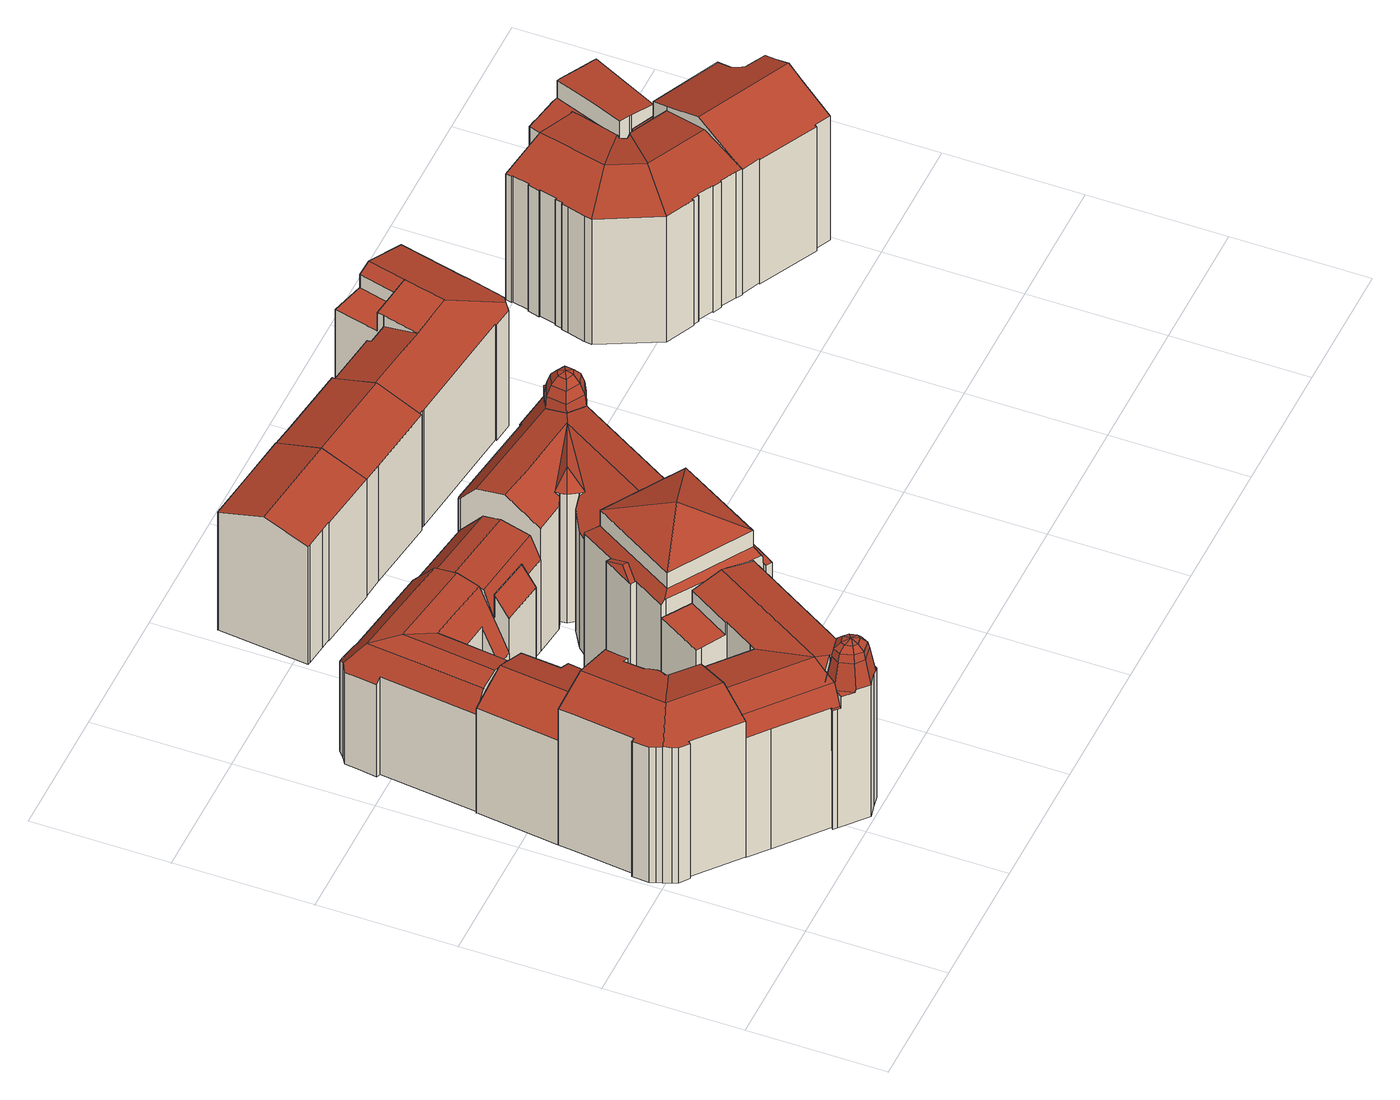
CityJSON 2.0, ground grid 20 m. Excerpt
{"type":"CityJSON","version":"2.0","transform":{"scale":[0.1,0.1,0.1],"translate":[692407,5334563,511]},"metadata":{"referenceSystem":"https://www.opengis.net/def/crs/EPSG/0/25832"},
"CityObjects":{
"building1":{"type":"Building","attributes":{"Gemeindeschluessel":"09162000","HoeheDach":"537.390","HoeheGrund":"511.510","Methode":"2000","NiedrigsteTraufeDesGebaeudes":"535.492","Geometrietyp2DReferenz":"3000","function":"31001_1000","roofType":"3100","measuredHeight":25.88,"storeysAboveGround":5},"geometry":[{"type":"MultiSurface","lod":"2","boundaries":[[[0,1,2,3]],[[4,5,6,7,8,9]],[[10,11,12,13]],[[10,14,15,16,17,11]],[[18,19,20,21]],[[20,22,9,8,23,21]],[[24,25,26,27]],[[28,29,30,31]],[[6,5,32,33]],[[17,16,34,35]],[[36,37,38,39]],[[40,41,42,43]],[[34,42,41,38,37,26,25,44,32,5,4,35]],[[27,26,37,36]],[[45,46,47,48,49,50]],[[50,49,1,0]],[[3,2,19,18]],[[51,44,25,24]],[[13,12,29,28]],[[34,16,15,52,43,42]],[[31,30,47,46]],[[39,38,41,40]],[[14,10,13,28,31,46,45,50,0,3,18,21,23,8,7,6,33,51,24,27,36,39,40,43,52,15]],[[33,32,44,51]],[[1,49,48,35,4,9,22,20,19,2]],[[47,30,29,12,11,17,35,48]]],"semantics":{"surfaces":[{"type":"WallSurface"},{"type":"RoofSurface"},{"type":"GroundSurface"}],"values":[0,0,0,0,0,0,0,0,0,1,0,0,1,0,0,0,0,0,0,0,0,0,2,0,1,1]}}]},
"building2":{"type":"Building","attributes":{"Gemeindeschluessel":"09162000","HoeheDach":"532.740","HoeheGrund":"511.490","Methode":"2000","NiedrigsteTraufeDesGebaeudes":"529.432","Geometrietyp2DReferenz":"3000","function":"31001_1000","roofType":"3100","measuredHeight":21.25,"storeysAboveGround":4},"geometry":[{"type":"MultiSurface","lod":"2","boundaries":[[[53,54,55,56]],[[57,58,59,60,61,8]],[[62,63,64,65]],[[66,67,63,62,68,69,60,59]],[[56,55,70,6]],[[71,72,54,53]],[[73,70,55,54,72,74,64,63,67,75]],[[74,72,71,76,65,64]],[[53,56,6,77,7,8,61,60,69,68,62,65,76,71]],[[75,67,66,59,58,57]],[[7,77,6,70,73,75,57,8]]],"semantics":{"surfaces":[{"type":"WallSurface"},{"type":"RoofSurface"},{"type":"GroundSurface"}],"values":[0,0,0,0,0,0,1,0,2,1,0]}}]},
"building3":{"type":"Building","attributes":{"Gemeindeschluessel":"09162000","HoeheDach":"541.360","HoeheGrund":"511.372","Methode":"2000","NiedrigsteTraufeDesGebaeudes":"532.490","Geometrietyp2DReferenz":"3000","function":"31001_1000","roofType":"3100","measuredHeight":29.99,"storeysAboveGround":5},"geometry":[{"type":"MultiSurface","lod":"2","boundaries":[[[78,79,80,81]],[[82,83,84,85,86]],[[87,85,88]],[[89,90,91]],[[92,93,94,95,96,97,98,99,100,101,102,103,104,105,106,107,108,109,110,111,112,113,114]],[[112,115,116,113]],[[117,118,119,120,121]],[[122,91,123]],[[124,125,126,127]],[[128,129,130,131,132,133]],[[96,134,135,97]],[[112,111,136,137,115]],[[128,133,138,139]],[[98,97,135,140,141]],[[142,141,140,143,82,86,144,145]],[[94,93,132,131,118,117]],[[119,79,78,146]],[[146,122,123,147]],[[148,82,143,149]],[[150,151,152,153,154,155]],[[99,142,145,100]],[[119,146,147,120]],[[120,147,125,124]],[[148,156,83,82]],[[90,157,91]],[[106,158,159,107]],[[81,80,160,161]],[[126,162,163,127]],[[125,164,165,126]],[[110,109,166,167,168,169,170]],[[171,88,85,84]],[[127,163,84,83]],[[91,172,165]],[[147,123,164,125]],[[87,173,144,86,85]],[[174,137,136,170,169,87,88]],[[156,175,124,127,83]],[[101,154,153,102]],[[110,170,136,111]],[[164,91,165]],[[113,116,176,114]],[[102,153,152,103]],[[95,177,175,156,148,149,134,96]],[[98,141,142,99]],[[172,157,161,162]],[[165,172,162,126]],[[79,130,129,80]],[[107,159,178,108]],[[87,169,168,179,180,181,182,150]],[[106,105,180,179,183,158]],[[100,145,144,173,155,154,101]],[[122,89,91]],[[118,131,130,79,119]],[[162,161,160,163]],[[134,149,143,140,135]],[[129,128,174,88,171]],[[183,179,168,167]],[[104,103,152,151,182,181]],[[163,160,171,84]],[[158,183,167,166,178,159]],[[80,129,171,160]],[[138,184,185,139]],[[89,78,81,90]],[[123,91,164]],[[108,178,166,109]],[[93,92,184,138,133,132]],[[146,78,89,122]],[[150,182,151]],[[91,157,172]],[[90,81,161,157]],[[92,114,176,185,184]],[[95,94,117,121,177]],[[87,150,155,173]],[[104,181,180,105]],[[177,121,120,124,175]],[[128,139,185,176,116,115,137,174]]],"semantics":{"surfaces":[{"type":"RoofSurface"},{"type":"WallSurface"},{"type":"GroundSurface"}],"values":[0,1,0,0,2,1,0,0,0,0,1,1,1,1,0,1,0,0,1,0,1,0,0,0,0,1,0,0,0,1,1,0,0,0,0,0,0,1,1,0,1,1,1,1,0,0,0,1,0,1,1,0,0,0,0,1,1,1,0,0,0,0,0,0,1,1,0,1,0,0,1,1,0,1,0,0]}}]},
"building4":{"type":"Building","attributes":{"Gemeindeschluessel":"09162000","HoeheDach":"532.730","HoeheGrund":"511.700","Methode":"2000","NiedrigsteTraufeDesGebaeudes":"522.277","Geometrietyp2DReferenz":"3000","function":"31001_1000","roofType":"3100","measuredHeight":21.03,"storeysAboveGround":4},"geometry":[{"type":"MultiSurface","lod":"2","boundaries":[[[186,187,188,189]],[[190,191,192,193,194,195]],[[196,197,198,199]],[[193,200,201,188,187,202,203,204,205,206]],[[199,198,207,208]],[[209,210,211,192,191,190]],[[212,213,214,215]],[[216,202,187,186]],[[217,218,219,220,221,222,223,224,225,226,227,228,212,215,229,230,231,232,196,199,208,233,234,235,236,237,238,216,186,189]],[[211,239,240,241,242,192]],[[207,243,244,234,233,208]],[[195,194,193,206,244,243,207,198,197]],[[226,225,224,245,246,247,248,227]],[[192,242,241,201,200,193]],[[212,228,227,248,249,213]],[[247,246,245,250,251,252,253,240,239,211]],[[236,205,204,237]],[[203,202,216,238,237,204]],[[251,250,245,224,223,222]],[[254,214,213,249,248,247,211,210,209]],[[240,253,252,221,220,219,218,217,189,188,201,241]],[[221,252,251,222]],[[215,214,254,229]],[[232,231,230,229,254,209,190,195,197,196]],[[244,206,205,236,235,234]]],"semantics":{"surfaces":[{"type":"WallSurface"},{"type":"RoofSurface"},{"type":"GroundSurface"}],"values":[0,1,0,1,0,1,0,0,2,1,0,1,0,1,0,1,0,0,0,1,0,0,0,0,0]}}]},
"building5":{"type":"Building","attributes":{"Gemeindeschluessel":"09162000","HoeheDach":"532.380","HoeheGrund":"511.790","Methode":"2000","NiedrigsteTraufeDesGebaeudes":"527.570","Geometrietyp2DReferenz":"3000","function":"31001_1000","roofType":"3400","measuredHeight":20.59,"storeysAboveGround":4},"geometry":[{"type":"MultiSurface","lod":"2","boundaries":[[[255,256,257,258]],[[259,260,261,262]],[[263,260,259,264,265,266,267,256,255,268,269,270,271,272,273]],[[274,275,276,277,278,262,261]],[[262,278,279,280,264,259]],[[281,282,283,267,266,284]],[[274,261,260,263]],[[284,266,265]],[[280,281,284,265,264]],[[285,279,278,277]],[[286,287,288,285,277,276,275,273,272,271,270,269,268,255,258]],[[279,285,288,287,286,258,257,283,282,280]],[[282,281,280]],[[283,257,256,267]],[[275,274,263,273]]],"semantics":{"surfaces":[{"type":"WallSurface"},{"type":"RoofSurface"},{"type":"GroundSurface"}],"values":[0,0,0,0,1,1,1,1,1,0,2,0,1,1,0]}}]},
"building6":{"type":"Building","attributes":{"Gemeindeschluessel":"09162000","HoeheDach":"543.491","HoeheGrund":"511.360","Methode":"2000","NiedrigsteTraufeDesGebaeudes":"534.660","Geometrietyp2DReferenz":"3000","function":"31001_1000","roofType":"3500","measuredHeight":32.13,"storeysAboveGround":5},"geometry":[{"type":"MultiSurface","lod":"2","boundaries":[[[289,290,291,292]],[[293,294,295,296]],[[297,298,299,300]],[[301,302,303,304]],[[305,306,294,293]],[[307,308,309,310]],[[310,309,311,312]],[[301,313,295,294,306,314,315,290,289,316,317,318,319,320,302]],[[317,321,322,318]],[[323,322,321,297,300]],[[303,302,320,113]],[[320,319,112,113]],[[324,325,326]],[[327,326,298,297]],[[328,312,311,321,317]],[[291,329,330,305,293,296,331,304,303,113,112,111,110,109,108,332,333,334,335,336,337,307,310,312,328,338,292]],[[110,339,340,109]],[[341,342,343,344,345]],[[299,325,324]],[[337,346,308,307]],[[344,347,345]],[[327,348,324,326]],[[338,316,289,292]],[[331,313,301,304]],[[300,299,324,348]],[[329,315,314,330]],[[317,316,338,328]],[[299,298,325]],[[341,333,332,349,342]],[[111,112,319,318,322,323,350]],[[291,290,315,329]],[[111,350,339,110]],[[332,108,351,349]],[[352,347,344,343]],[[108,109,340,353,351]],[[334,333,341,345,347]],[[325,298,326]],[[327,354,355,352,343,342,349,351,353,348]],[[336,335,352,355]],[[296,295,313,331]],[[327,297,321,311,309,308,346,354]],[[330,314,306,305]],[[337,336,355,354,346]],[[340,339,350,323,300,348,353]],[[352,335,334,347]]],"semantics":{"surfaces":[{"type":"WallSurface"},{"type":"RoofSurface"},{"type":"GroundSurface"}],"values":[0,0,0,0,0,0,0,1,0,1,0,0,1,0,0,2,0,1,1,0,1,0,0,0,0,0,0,1,0,0,0,0,0,1,0,0,1,1,0,0,1,0,0,1,0]}}]},
"building7":{"type":"Building","attributes":{"Gemeindeschluessel":"09162000","HoeheDach":"534.790","HoeheGrund":"511.640","Methode":"2000","NiedrigsteTraufeDesGebaeudes":"532.477","Geometrietyp2DReferenz":"3000","function":"31001_1000","roofType":"3100","measuredHeight":23.15,"storeysAboveGround":5},"geometry":[{"type":"MultiSurface","lod":"2","boundaries":[[[356,357,358,359,360,361,362]],[[363,358,357,364]],[[365,366,367,368]],[[366,369,370,371,372,360,359,367]],[[373,362,361,374]],[[375,369,366,365]],[[376,372,371,377]],[[378,370,369,375]],[[356,379,364,357]],[[376,377,378,375,365,368,363,364,379,373,374]],[[379,356,362,373]],[[358,363,368,367,359]],[[377,371,370,378]],[[376,374,361,360,372]]],"semantics":{"surfaces":[{"type":"RoofSurface"},{"type":"WallSurface"},{"type":"GroundSurface"}],"values":[0,1,1,0,1,1,1,1,1,2,1,1,1,1]}}]},
"building8":{"type":"Building","attributes":{"Gemeindeschluessel":"09162000","HoeheDach":"541.380","HoeheGrund":"511.806","Methode":"2000","NiedrigsteTraufeDesGebaeudes":"532.008","Geometrietyp2DReferenz":"3000","function":"31001_1000","roofType":"3100","measuredHeight":29.57,"storeysAboveGround":5},"geometry":[{"type":"MultiSurface","lod":"2","boundaries":[[[380,381,382]],[[383,384,385,386]],[[387,388,389,390]],[[391,392,393,394,395]],[[396,397,398,399]],[[400,401,402,403]],[[404,405,406,407]],[[408,409,410]],[[382,411,412]],[[389,413,414,390]],[[381,396,399,411]],[[390,414,408,410]],[[415,416,417,418]],[[419,420,409,408,421,422]],[[423,424,425,426,427]],[[428,429,405,404]],[[410,409,430]],[[413,399,398,414]],[[431,382,432]],[[430,387,390,410]],[[433,434,435,425,424]],[[430,436,437,387]],[[430,438,423,427,436]],[[414,398,439,408]],[[440,441,442,430,409,420,443,444]],[[444,443,420,393,445,384,383,417,416]],[[446,447,448,449]],[[258,450,447,446]],[[382,412,432]],[[432,412,413,389]],[[449,448,429,428]],[[451,441,440,452]],[[388,453,380,431]],[[397,454,439,398]],[[455,456,457]],[[458,439,454,426]],[[418,417,383,386]],[[459,385,384,445,392,391]],[[434,460,461,462,463,435]],[[387,437,453,388]],[[453,396,381,380]],[[464,400,403,465,466,467,451,452,415,418,386,385,459,468,469,470,285,258,446,449,428,404,407,460,434,433]],[[403,402,471,465]],[[381,411,382]],[[437,397,396,453]],[[430,442,472,473,471,402,401,474,438]],[[464,474,401,400]],[[444,416,415,452,440]],[[451,467,472,442,441]],[[412,411,399,413]],[[462,408,439,458,463]],[[470,475,476,285]],[[420,394,393]],[[393,392,445]],[[462,461,406,405,429,448,447,450,421,408]],[[426,425,435,463,458]],[[475,455,457,420,419,422,476]],[[464,433,424,423,438,474]],[[436,454,397,437]],[[407,406,461,460]],[[426,454,436,427]],[[466,473,472,467]],[[468,459,391,395]],[[388,431,432,389]],[[465,471,473,466]],[[456,395,394,457]],[[394,420,457]],[[258,285,476,422,421,450]],[[431,380,382]],[[470,469,456,455,475]],[[468,395,456,469]]],"semantics":{"surfaces":[{"type":"RoofSurface"},{"type":"WallSurface"},{"type":"GroundSurface"}],"values":[0,1,0,0,0,1,1,1,0,0,0,0,1,0,0,1,1,0,0,0,1,0,1,0,0,0,1,1,0,0,1,1,0,0,1,1,1,1,1,0,0,2,1,0,0,0,1,1,1,0,1,1,0,1,0,0,0,1,0,1,1,1,1,0,1,0,0,1,0,1,1]}}]},
"building9":{"type":"Building","attributes":{"Gemeindeschluessel":"09162000","HoeheDach":"534.770","HoeheGrund":"511.785","Methode":"2000","NiedrigsteTraufeDesGebaeudes":"532.394","Geometrietyp2DReferenz":"3000","function":"31001_1000","roofType":"3100","measuredHeight":22.98,"storeysAboveGround":6},"geometry":[{"type":"MultiSurface","lod":"2","boundaries":[[[477,478,360,479,480]],[[481,482,483,484]],[[485,486,482,481]],[[487,488,489,490,360,478]],[[477,480,485,481,484,491,492,493]],[[491,489,488,492]],[[490,483,482,486,479,360]],[[493,487,478,477]],[[480,479,486,485]],[[484,483,490,489,491]],[[492,488,487,493]]],"semantics":{"surfaces":[{"type":"WallSurface"},{"type":"RoofSurface"},{"type":"GroundSurface"}],"values":[0,0,0,1,2,0,1,0,0,0,0]}}]},
"building10":{"type":"Building","attributes":{"Gemeindeschluessel":"09162000","HoeheDach":"534.780","HoeheGrund":"511.951","Methode":"2000","NiedrigsteTraufeDesGebaeudes":"531.530","Geometrietyp2DReferenz":"3000","function":"31001_1000","roofType":"3100","measuredHeight":22.83,"storeysAboveGround":5},"geometry":[{"type":"MultiSurface","lod":"2","boundaries":[[[494,495,496,497]],[[498,499,489,500]],[[501,502,503,504,505,506,507]],[[508,509,510,511]],[[512,513,514,515,516]],[[508,511,517,507,506,513,518,519]],[[515,514,505,504]],[[520,521,522,523]],[[524,525,526,527]],[[528,529,530,531]],[[521,520,532,533]],[[502,534,535,512,516,503]],[[513,506,505,514]],[[528,500,489,536,529]],[[512,535,537,518,513]],[[527,526,533,532]],[[537,538,496,495,530,529,536]],[[501,507,517,539]],[[523,522,499,498]],[[539,517,511,510]],[[537,535,538]],[[521,533,526,525,519,518,537,536,489,499,522]],[[524,509,508,519,525]],[[531,530,495,494]],[[509,524,527,532,520,523,498,500,528,531,494,497,534,502,501,539,510]],[[534,497,496,538,535]],[[515,504,503,516]]],"semantics":{"surfaces":[{"type":"WallSurface"},{"type":"RoofSurface"},{"type":"GroundSurface"}],"values":[0,0,0,0,0,1,0,0,0,0,0,0,1,0,1,0,1,0,0,0,0,1,0,0,2,0,1]}}]},
"building11":{"type":"Building","attributes":{"Gemeindeschluessel":"09162000","HoeheDach":"535.830","HoeheGrund":"511.621","Methode":"2000","NiedrigsteTraufeDesGebaeudes":"533.932","Geometrietyp2DReferenz":"3000","function":"31001_1000","roofType":"3100","measuredHeight":24.21,"storeysAboveGround":5},"geometry":[{"type":"MultiSurface","lod":"2","boundaries":[[[540,541,542,543]],[[544,545,546,547,548]],[[549,550,551,552]],[[553,554,555,556]],[[557,558,559,560]],[[552,551,561,562]],[[563,564,554,553]],[[559,558,565,566,567,568,569,570,571,572,548,547,573,574]],[[573,575,576,542,541,577,578]],[[579,567,566,580]],[[580,566,565,581]],[[582,569,568,583]],[[584,585,586,587]],[[588,589,546,545]],[[590,570,569,582]],[[577,591,586,585,592,578]],[[562,561,593,594]],[[584,595,596,592,585]],[[597,598,599,600]],[[601,571,570,590]],[[560,559,574,602]],[[583,568,567,579]],[[594,593,596,595]],[[543,542,576,603]],[[604,605,598,597]],[[606,607,605,604]],[[547,546,589,608,575,573]],[[574,573,578,607]],[[602,574,607,606]],[[609,610,564,563]],[[611,612,610,609]],[[600,599,612,611]],[[540,613,591,577,541]],[[614,572,571,601]],[[615,608,589,588]],[[581,565,558,557]],[[544,548,572,614]],[[544,614,601,590,582,583,579,580,581,557,560,602,606,604,597,600,611,609,563,553,556,549,552,562,594,595,584,587,613,540,543,603,615,588,545]],[[556,555,550,549]],[[615,603,576,575,608]],[[578,592,596,593,561,551,550,555,554,564,610,612,599,598,605,607]],[[587,586,591,613]]],"semantics":{"surfaces":[{"type":"WallSurface"},{"type":"RoofSurface"},{"type":"GroundSurface"}],"values":[0,0,0,0,0,0,0,1,1,0,0,0,0,0,0,1,0,0,0,0,0,0,0,0,0,0,1,1,0,0,0,0,0,0,0,0,0,2,0,0,1,0]}}]},
"building12":{"type":"Building","attributes":{"Gemeindeschluessel":"09162000","HoeheDach":"537.270","HoeheGrund":"511.826","Methode":"2000","NiedrigsteTraufeDesGebaeudes":"533.564","Geometrietyp2DReferenz":"3000","function":"31001_1000","roofType":"3100","measuredHeight":25.44,"storeysAboveGround":5},"geometry":[{"type":"MultiSurface","lod":"2","boundaries":[[[616,617,618,619]],[[620,621,622,623,624]],[[625,626,627,628]],[[625,628,629,623,622,630,631,632,633,634,635]],[[626,625,635,636]],[[637,638,639,640]],[[641,642,617,616]],[[620,624,642,641]],[[643,644,645,646]],[[627,646,645,629,628]],[[647,634,633,648]],[[619,618,638,637]],[[634,647,636,635]],[[649,631,630,650]],[[644,639,638,618,617,642,624,623,629,645]],[[651,632,631,649]],[[650,630,622,621]],[[648,633,632,651]],[[640,639,644,643]],[[620,641,616,619,637,640,643,646,627,626,636,647,648,651,649,650,621]]],"semantics":{"surfaces":[{"type":"WallSurface"},{"type":"RoofSurface"},{"type":"GroundSurface"}],"values":[0,0,0,1,0,0,0,0,0,0,0,0,0,0,1,0,0,0,0,2]}}]},
"building13":{"type":"Building","attributes":{"Gemeindeschluessel":"09162000","HoeheDach":"516.555","HoeheGrund":"512.755","Methode":"2000","NiedrigsteTraufeDesGebaeudes":"516.091","Geometrietyp2DReferenz":"3000","function":"31001_2000","roofType":"1000","measuredHeight":3.8},"geometry":[{"type":"MultiSurface","lod":"2","boundaries":[[[652,653,654,655]],[[656,657,658,659]],[[660,661,662,663]],[[664,665,661,660]],[[655,656,659,664,660,663,652]],[[659,658,665,664]],[[657,654,653,662,661,665,658]],[[657,656,655,654]],[[663,662,653,652]]],"semantics":{"surfaces":[{"type":"WallSurface"},{"type":"GroundSurface"},{"type":"RoofSurface"}],"values":[0,0,0,0,1,0,2,0,0]}}]},
"building14":{"type":"Building","attributes":{"Gemeindeschluessel":"09162000","HoeheDach":"519.371","HoeheGrund":"512.030","Methode":"1000","NiedrigsteTraufeDesGebaeudes":"518.736","Geometrietyp2DReferenz":"3000","function":"31001_1000","roofType":"1000","measuredHeight":7.34,"storeysAboveGround":2},"geometry":[{"type":"MultiSurface","lod":"2","boundaries":[[[666,667,668,669,670,671,672,673,674,675]],[[668,667,676,677,678,669]],[[671,679,680,672]],[[681,682,674,673,672,680]],[[670,683,679,671]],[[677,676,684,685,682,681,680,679,683,678]],[[669,678,683,670]],[[674,682,685,675]],[[667,666,675,685,684,676]]],"semantics":{"surfaces":[{"type":"GroundSurface"},{"type":"WallSurface"},{"type":"RoofSurface"}],"values":[0,1,1,1,1,2,1,1,1]}}]},
"building15":{"type":"Building","attributes":{"Gemeindeschluessel":"09162000","HoeheDach":"519.717","HoeheGrund":"512.810","Methode":"2000","NiedrigsteTraufeDesGebaeudes":"518.529","Geometrietyp2DReferenz":"3000","function":"31001_1000","roofType":"2100","measuredHeight":6.91,"storeysAboveGround":1},"geometry":[{"type":"MultiSurface","lod":"2","boundaries":[[[686,687,688,689,664,690]],[[688,687,691,692]],[[693,694,695,660]],[[694,696,691,687,686,690,697,695]],[[695,697,690,664,698,660]],[[699,693,660,698,664,689,688,692]],[[699,696,694,693]],[[692,691,696,699]]],"semantics":{"surfaces":[{"type":"WallSurface"},{"type":"RoofSurface"},{"type":"GroundSurface"}],"values":[0,0,0,1,0,2,0,0]}}]},
"building16":{"type":"Building","attributes":{"Gemeindeschluessel":"09162000","HoeheDach":"522.535","HoeheGrund":"512.832","Methode":"1000","NiedrigsteTraufeDesGebaeudes":"521.846","Geometrietyp2DReferenz":"3000","function":"31001_1000","roofType":"9999","measuredHeight":9.7,"storeysAboveGround":3},"geometry":[{"type":"MultiSurface","lod":"2","boundaries":[[[700,701,702,703]],[[703,702,704,705]],[[688,706,707,664]],[[708,709,710,711,712,656]],[[659,713,708,656]],[[713,707,706,704,702,701,714,710,709,708]],[[714,701,700,715,711,710]],[[688,664,659,656,712,711,715,700,703,705]],[[705,704,706,688]],[[664,707,713,659]]],"semantics":{"surfaces":[{"type":"WallSurface"},{"type":"RoofSurface"},{"type":"GroundSurface"}],"values":[0,0,0,0,0,1,0,2,0,0]}}]}
},
"vertices":[
[8,212,5],[8,212,246],[5,220,245],[5,220,5],[85,349,264],[151,343,245],[151,343,5],[85,349,5],[24,355,5],[24,355,247],[97,124,5],[97,124,246],[34,177,246],[34,177,5],[135,171,5],[174,219,5],[174,219,245],[135,171,264],[7,245,5],[7,245,245],[12,244,246],[12,244,5],[22,333,247],[22,333,5],[137,311,5],[137,311,248],[135,282,248],[135,282,5],[32,174,5],[32,174,245],[19,185,245],[19,185,5],[148,320,245],[148,320,5],[139,250,245],[71,225,264],[139,276,5],[139,276,246],[142,266,245],[142,266,5],[139,257,5],[139,257,246],[136,253,247],[136,253,5],[147,310,245],[11,203,5],[15,193,5],[15,193,246],[11,203,248],[11,204,247],[11,204,5],[147,310,5],[139,250,5],
[163,371,5],[163,371,184],[155,372,188],[155,372,5],[24,355,191],[38,474,191],[38,475,191],[38,475,5],[38,474,5],[153,461,5],[153,461,193],[148,403,193],[148,403,5],[74,471,207],[98,467,217],[98,467,5],[74,471,5],[151,343,188],[167,401,5],[167,401,184],[145,343,191],[152,403,191],[85,349,217],[152,403,5],[145,343,5],
[257,31,291],[261,30,279],[255,50,279],[253,48,291],[203,42,235],[205,46,235],[215,63,235],[215,63,254],[205,46,249],[227,83,261],[244,69,255],[249,33,300],[246,43,300],[237,36,304],[293,58,4],[265,12,4],[248,9,4],[230,5,4],[193,37,4],[188,41,4],[191,44,4],[124,101,4],[97,124,4],[174,219,4],[198,199,4],[199,198,4],[228,173,4],[255,217,4],[220,238,4],[213,242,4],[251,307,4],[258,303,4],[332,256,4],[339,251,4],[386,221,4],[383,216,4],[292,65,4],[386,221,218],[383,216,217],[248,9,239],[256,10,239],[253,17,279],[231,13,279],[230,5,239],[245,27,300],[234,25,300],[218,24,279],[221,26,291],[216,43,291],[212,44,279],[271,46,235],[262,54,235],[268,29,235],[257,11,235],[265,12,235],[281,38,235],[193,37,215],[188,41,215],[339,251,259],[373,230,249],[281,38,215],[278,40,215],[190,44,215],[191,44,217],[124,101,217],[199,36,215],[103,132,249],[97,124,217],[251,19,291],[232,16,291],[197,33,235],[197,33,215],[222,165,249],[227,173,219],[199,198,218],[198,199,218],[174,219,217],[168,211,249],[212,20,235],[240,49,300],[220,238,226],[213,242,226],[243,61,279],[242,58,291],[222,54,291],[220,56,279],[227,30,300],[225,40,300],[258,303,226],[292,281,226],[292,281,249],[331,256,261],[332,256,260],[244,69,235],[228,46,300],[130,165,261],[265,50,249],[213,20,238],[292,65,217],[230,5,238],[251,307,226],[254,218,249],[255,217,249],[228,173,249],[227,173,249],[254,218,226],[293,58,215],[292,63,215],
[107,670,7],[107,670,173],[244,650,172],[244,650,7],[87,469,217],[99,572,217],[103,605,217],[76,643,210],[69,576,210],[57,473,210],[38,475,7],[38,475,180],[54,616,180],[54,616,7],[137,634,210],[239,618,210],[107,675,166],[81,680,166],[75,681,165],[65,673,176],[61,670,180],[48,618,170],[48,618,7],[117,465,210],[127,546,210],[129,567,210],[151,524,7],[151,524,177],[158,514,168],[158,514,7],[107,675,7],[239,618,7],[235,585,7],[230,552,7],[227,531,7],[223,507,7],[199,511,7],[202,535,7],[202,536,7],[163,542,7],[161,542,7],[154,543,7],[154,542,7],[153,461,7],[117,465,7],[87,469,7],[57,473,7],[52,646,7],[54,665,7],[61,670,7],[65,673,7],[75,681,7],[81,680,7],[166,562,210],[230,552,210],[235,585,217],[133,600,217],[52,646,170],[54,665,170],[202,536,168],[163,542,167],[161,542,167],[154,543,176],[154,542,176],[202,535,165],[199,511,113],[223,507,113],[227,531,165],[153,461,166],
[244,650,8],[244,650,166],[359,633,166],[359,633,8],[226,529,166],[226,529,207],[292,519,207],[292,519,166],[223,507,175],[229,545,207],[232,567,210],[237,603,210],[239,616,207],[239,616,8],[237,603,8],[232,567,8],[229,545,8],[226,529,8],[223,507,8],[290,498,175],[290,498,8],[292,519,8],[292,521,8],[292,521,171],[343,514,171],[345,529,207],[351,573,214],[353,585,211],[355,599,207],[236,589,214],[343,514,8],[355,599,8],[353,585,8],[345,529,8],
[486,367,237],[482,361,237],[482,361,4],[486,367,4],[429,277,4],[429,277,237],[422,276,237],[422,276,4],[456,359,265],[456,359,293],[382,234,293],[382,234,265],[394,216,237],[391,211,237],[391,211,4],[394,216,4],[445,303,4],[445,303,237],[352,440,4],[352,440,249],[422,398,249],[422,398,4],[428,394,249],[428,394,4],[424,264,237],[443,310,237],[453,312,237],[476,374,237],[472,368,237],[385,222,237],[386,221,237],[383,216,237],[472,368,248],[385,222,248],[384,223,251],[267,305,293],[362,332,325],[341,430,293],[341,430,265],[472,368,4],[453,312,4],[443,310,4],[424,264,4],[280,354,4],[273,359,4],[300,404,4],[307,400,4],[336,450,4],[346,444,4],[476,374,4],[332,256,253],[258,303,255],[273,359,248],[279,355,248],[300,374,257],[293,378,257],[273,360,248],[346,444,249],[300,404,248],[267,305,265],[280,354,248],[339,251,252],[251,307,248],[307,400,248],[256,304,255],[337,450,249],[336,450,248],
[222,913,215],[221,913,215],[221,912,215],[214,846,238],[361,827,238],[369,894,215],[285,905,215],[221,912,6],[221,913,6],[210,780,6],[210,780,215],[207,781,215],[207,781,6],[242,776,215],[259,774,215],[259,773,215],[352,760,215],[285,905,6],[369,894,6],[242,776,6],[352,760,6],[259,773,6],[259,774,6],[222,913,6],
[562,560,300],[563,573,300],[552,567,304],[369,470,214],[397,488,223],[397,488,8],[369,470,8],[553,540,271],[553,547,288],[532,558,288],[526,555,271],[415,490,236],[414,490,236],[419,484,236],[429,513,261],[405,503,237],[573,578,288],[579,581,271],[555,595,271],[554,589,288],[568,524,8],[568,524,216],[565,523,221],[565,523,8],[521,615,8],[521,615,218],[524,619,213],[524,619,8],[528,585,251],[524,554,258],[524,554,251],[553,579,300],[543,574,300],[535,580,288],[530,584,271],[352,440,8],[352,440,215],[346,444,210],[346,444,8],[403,558,261],[504,545,261],[356,609,251],[350,566,261],[585,553,228],[599,577,237],[594,588,244],[581,582,244],[577,549,228],[488,620,8],[488,620,218],[553,538,251],[553,556,300],[541,562,300],[599,577,8],[591,595,8],[591,595,241],[577,549,251],[575,550,271],[585,553,217],[555,598,251],[422,398,260],[428,394,259],[457,377,251],[448,450,261],[418,400,261],[414,490,231],[360,636,8],[360,636,219],[366,638,217],[366,638,8],[359,633,222],[428,394,8],[422,398,8],[570,554,288],[581,582,251],[404,513,231],[404,513,236],[404,520,236],[555,598,233],[415,490,8],[583,612,8],[583,612,212],[584,611,213],[584,611,233],[574,534,8],[512,435,8],[476,374,8],[472,368,8],[405,503,8],[404,513,8],[391,508,8],[512,435,221],[472,368,222],[476,374,221],[574,534,216],[391,508,226],[343,514,226],
[352,760,8],[352,760,214],[369,894,214],[369,894,8],[510,875,8],[510,875,214],[509,871,215],[509,871,8],[396,890,8],[396,890,214],[382,757,214],[491,742,214],[491,744,215],[500,809,238],[491,744,8],[491,742,8],[382,757,8],
[590,860,9],[590,860,215],[589,853,218],[589,853,9],[497,744,9],[497,744,215],[491,744,9],[771,889,9],[637,924,9],[637,924,205],[687,911,205],[687,911,228],[705,906,238],[771,889,215],[733,729,214],[733,729,9],[749,790,9],[749,790,214],[621,859,238],[691,850,238],[672,853,228],[672,853,205],[621,859,205],[747,790,215],[676,788,238],[722,722,217],[499,743,9],[499,743,214],[497,743,214],[497,743,9],[712,714,9],[712,714,214],[682,718,214],[682,718,9],[509,871,9],[509,871,214],[515,870,214],[515,870,9],[682,720,9],[682,720,214],[619,849,9],[619,849,238],[500,810,238],[605,796,238],[619,849,218],[747,790,9],
[1051,705,6],[1051,705,231],[1045,700,233],[1045,700,6],[1056,533,6],[1119,665,6],[1119,665,230],[1088,599,248],[1056,533,230],[922,775,6],[922,775,230],[924,775,230],[924,775,6],[919,758,6],[919,758,230],[917,758,230],[917,758,6],[980,571,6],[980,571,230],[980,569,229],[980,569,6],[930,800,230],[930,800,6],[913,732,6],[913,732,230],[989,566,230],[990,568,230],[1013,556,230],[1012,555,230],[1024,549,230],[1025,551,230],[1048,539,230],[1048,538,230],[1001,642,248],[938,589,229],[1060,692,230],[1048,690,233],[1051,706,231],[977,692,248],[1013,556,6],[990,568,6],[989,566,6],[1024,549,6],[1012,555,6],[1063,776,6],[1063,776,232],[1069,776,231],[1069,776,6],[1098,675,6],[1098,675,230],[1025,551,6],[1066,761,231],[1001,792,248],[928,801,230],[928,801,6],[930,810,6],[930,810,230],[905,713,6],[905,713,229],[907,722,229],[907,722,6],[1048,539,6],[938,589,6],[1048,690,6],[898,687,6],[898,687,229],[896,676,6],[896,676,229],[1063,692,230],[911,733,6],[911,733,230],[909,722,6],[909,722,230],[1066,761,6],[1048,538,6],[1063,692,6],
[1192,468,8],[1192,468,229],[1169,479,229],[1169,479,8],[1222,527,8],[1241,566,8],[1241,566,251],[1229,541,263],[1222,527,256],[1131,689,226],[1131,689,8],[1119,665,8],[1119,665,237],[1092,609,263],[1250,583,243],[1226,595,243],[1221,598,243],[1219,607,240],[1219,618,236],[1231,641,226],[1231,641,8],[1167,476,8],[1167,476,228],[1082,520,228],[1082,520,8],[1217,518,8],[1217,518,252],[1083,521,8],[1083,521,229],[1056,533,229],[1056,533,8],[1219,618,8],[1219,607,8],[1226,595,8],[1250,583,8],[1221,598,8],
[1161,765,18],[1161,765,55],[1163,768,55],[1163,768,18],[1188,760,18],[1188,760,56],[1204,753,55],[1204,753,18],[1188,709,18],[1188,709,51],[1169,718,51],[1169,718,18],[1207,751,18],[1207,751,55],
[1225,862,10],[1188,760,10],[1163,768,10],[1134,777,10],[1157,841,10],[1170,878,10],[1180,876,10],[1185,874,10],[1219,866,10],[1226,863,10],[1188,760,84],[1163,768,81],[1134,777,77],[1170,878,77],[1180,876,78],[1185,874,79],[1219,866,83],[1157,841,77],[1225,862,84],[1226,863,84],
[1209,750,87],[1240,735,87],[1240,735,18],[1209,750,18],[1207,751,87],[1310,702,87],[1310,702,18],[1289,661,18],[1289,661,76],[1188,709,75],[1305,692,84],[1191,715,77],[1191,715,18],[1305,692,18],
[1266,845,18],[1266,845,111],[1283,838,109],[1283,838,18],[1289,835,108],[1289,835,18],[1240,735,108],[1207,751,112],[1188,760,114],[1204,802,115],[1226,863,115],[1226,863,18],[1204,802,18],[1204,753,112],[1232,860,115],[1232,860,18]
]}
